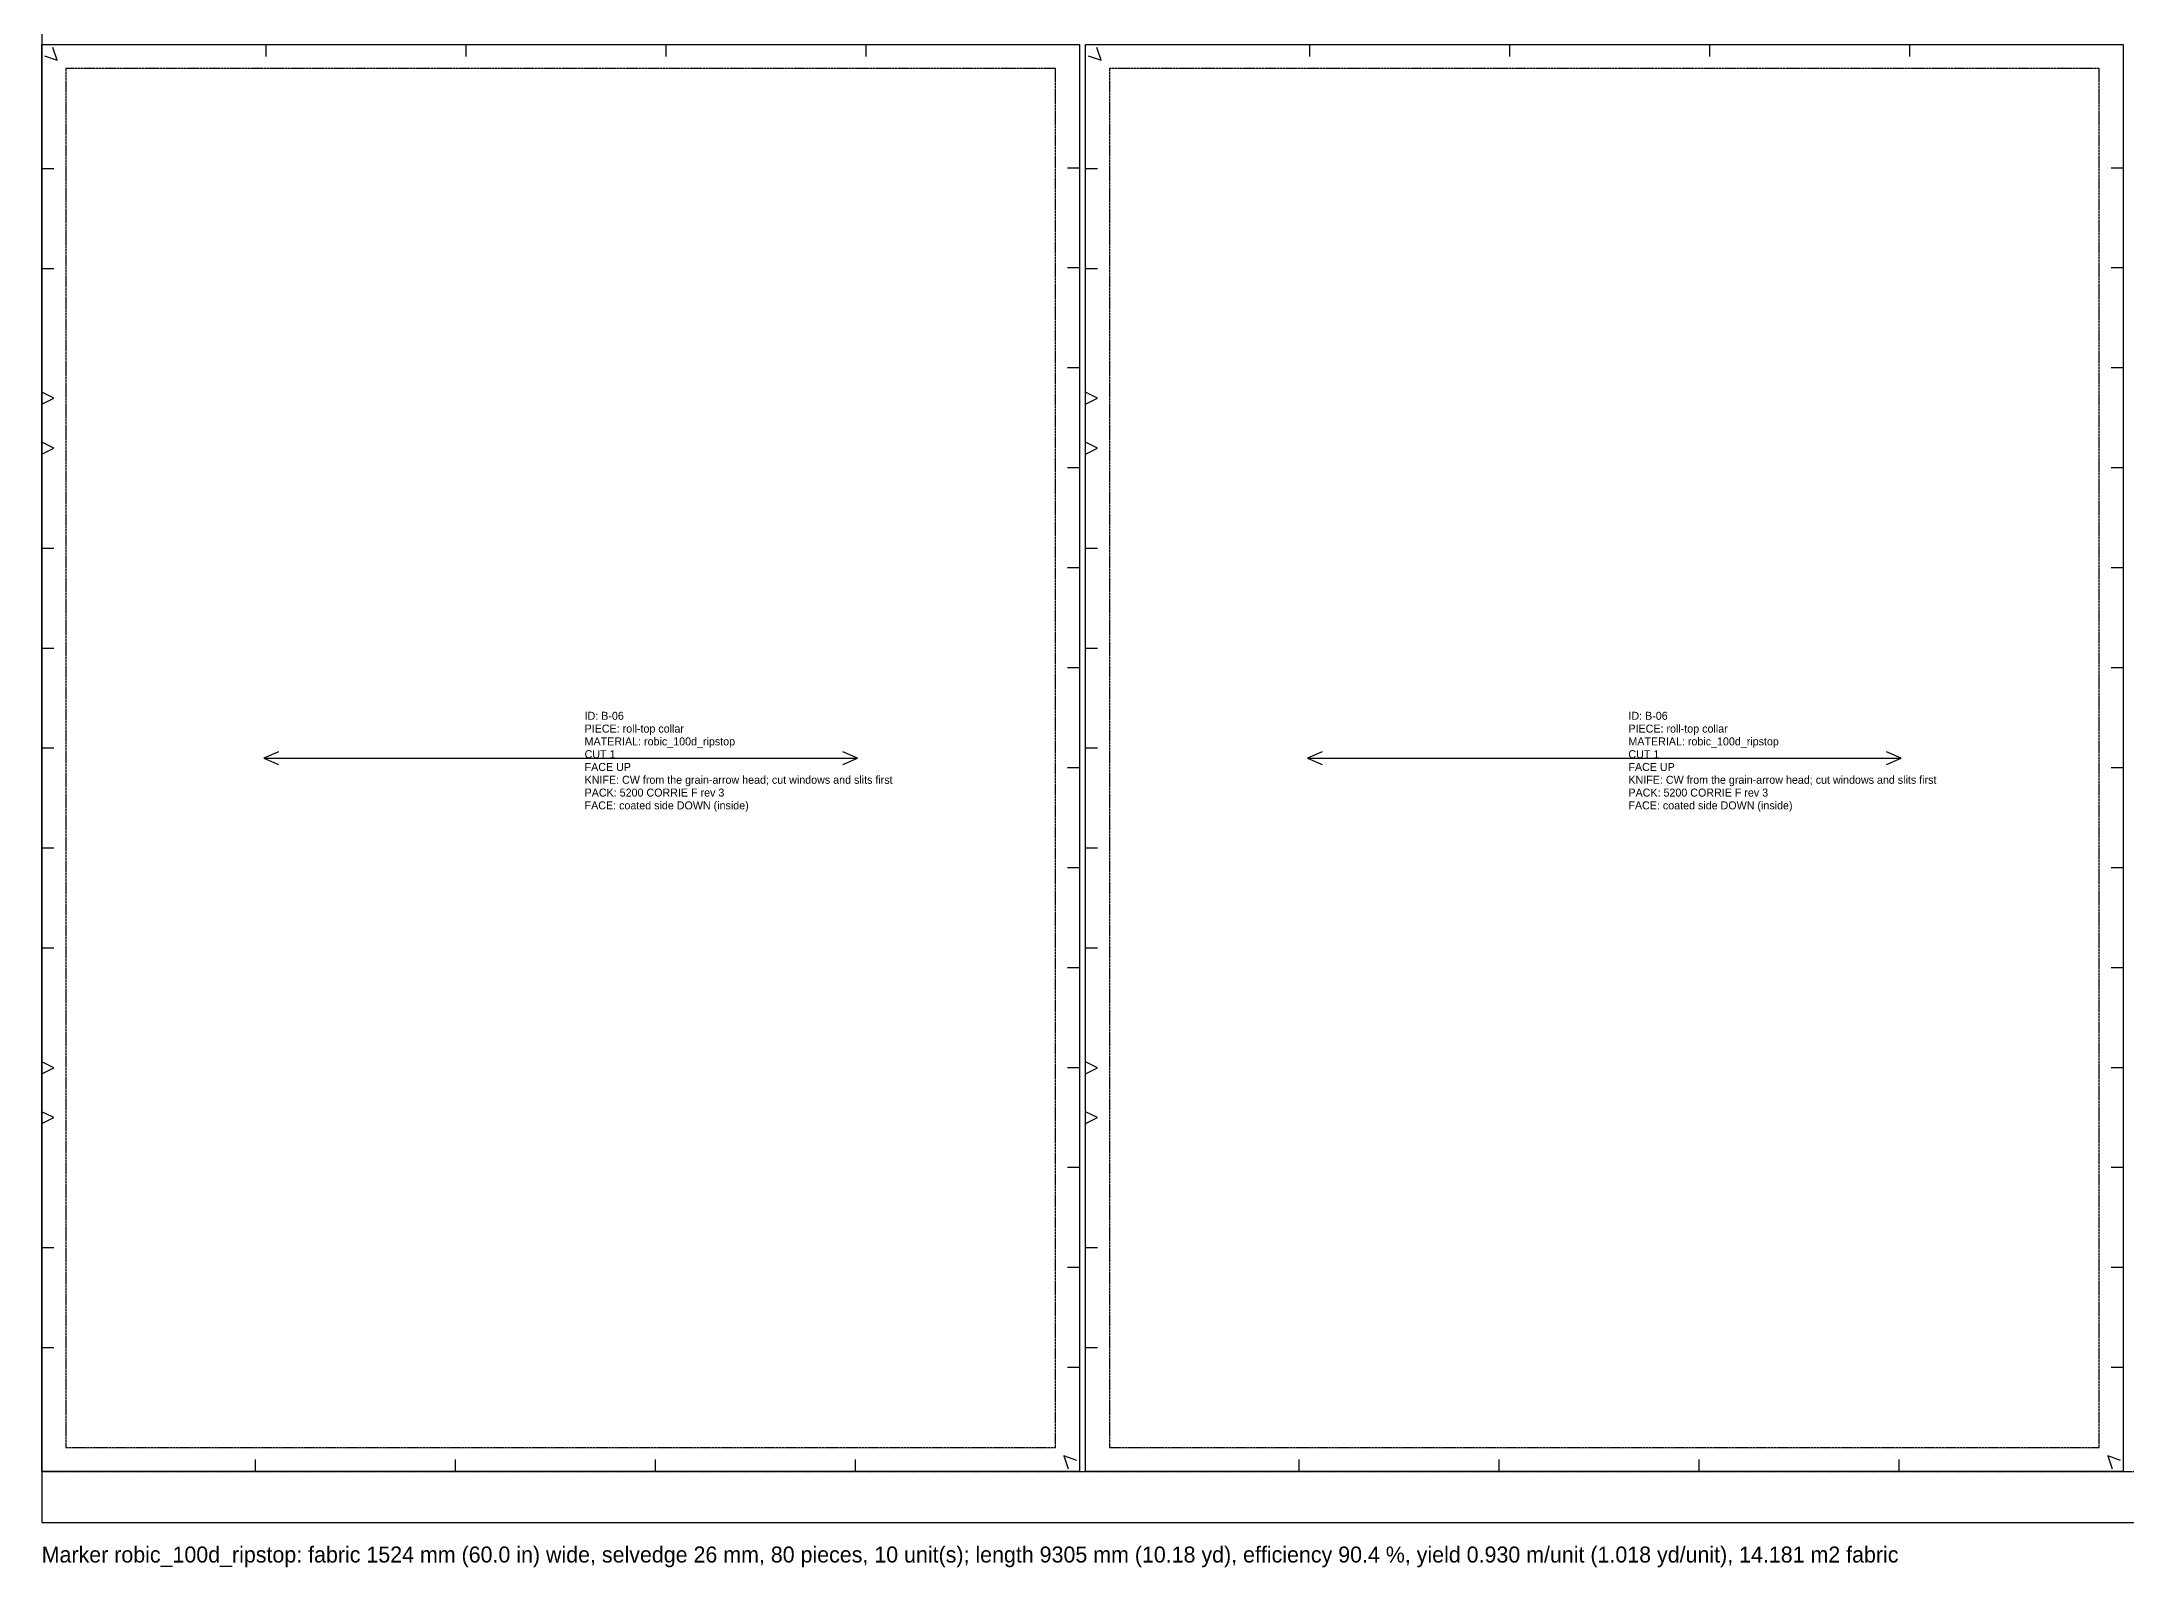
# Model space of a CAD drawing. Header units: millimetres. Extents: x 0 to 9408, y -22 to 1524.
# Drawn here: x 0 to 1042, y -22 to 741 of the extents above; entities that cross this region are included whole.
import ezdxf

# ---------------------------------------------------------------- set-up
doc = ezdxf.new("R2010")
doc.units = ezdxf.units.MM
doc.linetypes.add('DASHED', pattern=[1.524, 1.27, -0.254])
for name, color, linetype in [('CUT', 7, 'Continuous'), ('GRAIN', 5, 'Continuous'), ('NOTCH', 1, 'Continuous'), ('SEW', 3, 'Continuous'), ('TEXT', 2, 'Continuous')]:
    doc.layers.add(name, color=color, linetype=linetype)

msp = doc.modelspace()

# ---------------------------------------------------------------- linework, layer by layer
at = {"layer": 'CUT'}
for points in [[(0, 739.2), (518.8, 739.2), (518.8, 25.5), (0, 25.5)], [(521.8, 739.2), (1040.6, 739.2), (1040.6, 25.5), (521.8, 25.5)]]:
    msp.add_lwpolyline(points, close=True, dxfattribs=at)
at = {"layer": 'GRAIN'}
for points in [[(118.3, 385.5), (111, 382.3), (118.3, 379.2)], [(111, 382.3), (407.8, 382.3)], [(400.5, 379.2), (407.8, 382.3), (400.5, 385.5)], [(640.1, 385.5), (632.8, 382.3), (640.1, 379.2)], [(632.8, 382.3), (929.6, 382.3)], [(922.3, 379.2), (929.6, 382.3), (922.3, 385.5)]]:
    msp.add_lwpolyline(points, dxfattribs=at)
at = {"layer": 'NOTCH'}
for points in [[(1.4, 733.6), (7.8, 731.4), (5.6, 737.8)], [(112, 739.2), (112, 733.2)], [(212, 739.2), (212, 733.2)], [(312, 739.2), (312, 733.2)], [(412, 739.2), (412, 733.2)], [(523.2, 733.6), (529.6, 731.4), (527.4, 737.8)], [(633.8, 739.2), (633.8, 733.2)], [(733.8, 739.2), (733.8, 733.2)], [(833.8, 739.2), (833.8, 733.2)], [(933.8, 739.2), (933.8, 733.2)], [(518.8, 677.5), (512.8, 677.5)], [(1040.6, 677.5), (1034.6, 677.5)], [(0, 677.3), (6, 677.3)], [(521.8, 677.3), (527.8, 677.3)], [(0, 627.3), (6, 627.3)], [(518.8, 627.5), (512.8, 627.5)], [(521.8, 627.3), (527.8, 627.3)], [(1040.6, 627.5), (1034.6, 627.5)], [(518.8, 577.5), (512.8, 577.5)], [(1040.6, 577.5), (1034.6, 577.5)], [(0, 559.3), (6, 562.3), (0, 565.3)], [(521.8, 559.3), (527.8, 562.3), (521.8, 565.3)], [(0, 534.4), (6, 537.4), (0, 540.4)], [(521.8, 534.4), (527.8, 537.4), (521.8, 540.4)], [(518.8, 527.5), (512.8, 527.5)], [(1040.6, 527.5), (1034.6, 527.5)], [(0, 487.4), (6, 487.4)], [(521.8, 487.4), (527.8, 487.4)], [(518.8, 477.5), (512.8, 477.5)], [(1040.6, 477.5), (1034.6, 477.5)], [(0, 437.4), (6, 437.4)], [(518.8, 427.5), (512.8, 427.5)], [(521.8, 437.4), (527.8, 437.4)], [(1040.6, 427.5), (1034.6, 427.5)], [(0, 387.4), (6, 387.4)], [(521.8, 387.4), (527.8, 387.4)], [(518.8, 377.5), (512.8, 377.5)], [(1040.6, 377.5), (1034.6, 377.5)], [(0, 337.4), (6, 337.4)], [(521.8, 337.4), (527.8, 337.4)], [(518.8, 327.5), (512.8, 327.5)], [(1040.6, 327.5), (1034.6, 327.5)], [(0, 287.4), (6, 287.4)], [(521.8, 287.4), (527.8, 287.4)], [(518.8, 277.5), (512.8, 277.5)], [(1040.6, 277.5), (1034.6, 277.5)], [(0, 224.4), (6, 227.4), (0, 230.4)], [(521.8, 224.4), (527.8, 227.4), (521.8, 230.4)], [(518.8, 227.5), (512.8, 227.5)], [(1040.6, 227.5), (1034.6, 227.5)], [(0, 199.5), (6, 202.5), (0, 205.5)], [(521.8, 199.5), (527.8, 202.5), (521.8, 205.5)], [(518.8, 177.5), (512.8, 177.5)], [(1040.6, 177.5), (1034.6, 177.5)], [(0, 137.5), (6, 137.5)], [(521.8, 137.5), (527.8, 137.5)], [(518.8, 127.5), (512.8, 127.5)], [(1040.6, 127.5), (1034.6, 127.5)], [(0, 87.5), (6, 87.5)], [(521.8, 87.5), (527.8, 87.5)], [(518.8, 77.5), (512.8, 77.5)], [(1040.6, 77.5), (1034.6, 77.5)], [(106.8, 25.5), (106.8, 31.5)], [(206.8, 25.5), (206.8, 31.5)], [(306.8, 25.5), (306.8, 31.5)], [(406.8, 25.5), (406.8, 31.5)], [(517.4, 31.1), (511, 33.3), (513.2, 26.9)], [(628.6, 25.5), (628.6, 31.5)], [(728.6, 25.5), (728.6, 31.5)], [(828.6, 25.5), (828.6, 31.5)], [(928.6, 25.5), (928.6, 31.5)], [(1039.2, 31.1), (1032.8, 33.3), (1035, 26.9)]]:
    msp.add_lwpolyline(points, dxfattribs=at)
at = {"layer": 'SEW', "linetype": 'DASHED'}
for points in [[(12, 727.2), (12, 37.5), (506.8, 37.5), (506.8, 727.2)], [(533.8, 727.2), (533.8, 37.5), (1028.6, 37.5), (1028.6, 727.2)]]:
    msp.add_lwpolyline(points, close=True, dxfattribs=at)
at = {"layer": 'TEXT', "linetype": 'DASHED'}
msp.add_line((0, 25.5), (9305, 25.5), dxfattribs=at)
at = {"layer": 'TEXT'}
msp.add_lwpolyline([(0, 0), (9305, 0), (9305, 1524), (0, 1524)], close=True, dxfattribs=at)

# ---------------------------------------------------------------- texts
for s, height, p in [('PIECE: roll-top collar', 4, (271.4, 395.1)), ('ID: B-06', 4, (271.4, 401.5)), ('PIECE: roll-top collar', 4, (793.2, 395.1)), ('ID: B-06', 4, (793.2, 401.5)), ('CUT 1', 4, (271.4, 382.3)), ('MATERIAL: robic_100d_ripstop', 4, (271.4, 388.7)), ('CUT 1', 4, (793.2, 382.3)), ('MATERIAL: robic_100d_ripstop', 4, (793.2, 388.7)), ('FACE UP', 4, (271.4, 375.9)), ('FACE UP', 4, (793.2, 375.9)), ('KNIFE: CW from the grain-arrow head; cut windows and slits first', 4, (271.4, 369.5)), ('PACK: 5200 CORRIE F rev 3', 4, (271.4, 363.1)), ('KNIFE: CW from the grain-arrow head; cut windows and slits first', 4, (793.2, 369.5)), ('PACK: 5200 CORRIE F rev 3', 4, (793.2, 363.1)), ('FACE: coated side DOWN (inside)', 4, (271.4, 356.7)), ('FACE: coated side DOWN (inside)', 4, (793.2, 356.7)), ('Marker robic_100d_ripstop: fabric 1524 mm (60.0 in) wide, selvedge 26 mm, 80 pieces, 10 unit(s); length 9305 mm (10.18 yd), efficiency 90.4 %, yield 0.930 m/unit (1.018 yd/unit), 14.181 m2 fabric', 8, (0, -20))]:
    msp.add_text(s, height=height, dxfattribs=at).set_placement(p)

doc.saveas('drawing.dxf')
